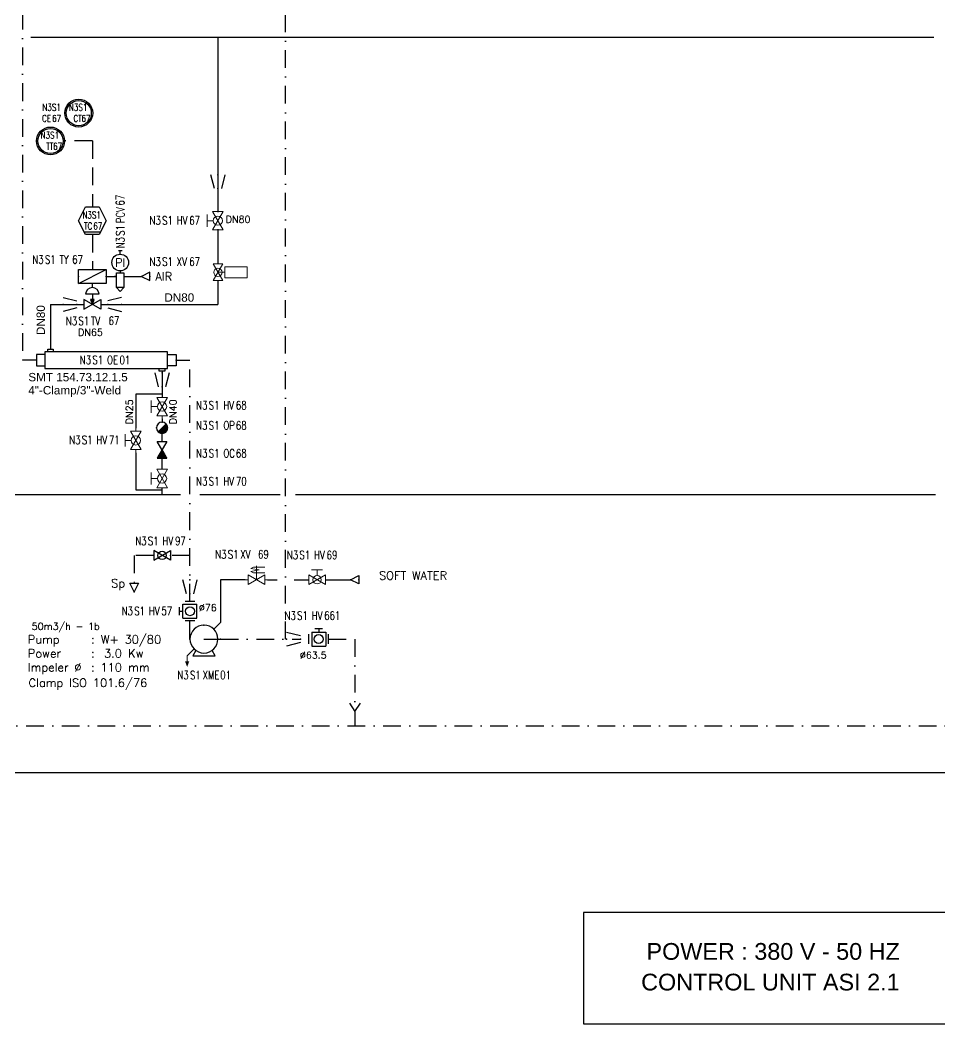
# Model space of a CAD drawing. Header units: inches. Extents: x 23279 to 25519, y 22340 to 23763.
# Drawn here: x 24222.9 to 24552.7, y 22339.5 to 22699.4 of the extents above; entities that cross this region are included whole.
import ezdxf
from ezdxf.enums import TextEntityAlignment as Align

# ---------------------------------------------------------------- set-up
doc = ezdxf.new("R2010")
doc.units = ezdxf.units.IN
doc.header["$MEASUREMENT"] = 0
for name, pattern in [('ACAD_ISO02W100', [15, 12, -3]), ('DASHDOT2', [12.7, 6.35, -3.175, 0, -3.175]), ('DASHED2', [9.525, 6.35, -3.175])]:
    doc.linetypes.add(name, pattern=pattern)
doc.layers.add('31 Equipment', color=7, linetype='Continuous', lineweight=9)
doc.layers.add('40 TXT Data', color=7, linetype='Continuous', lineweight=9)
for name, color, linetype in [('DIAMETRE', 7, 'Continuous'), ('ECHANGEURS', 7, 'Continuous'), ('LIAISON INSTRUMENTATION', 140, 'DASHED2'), ('MATERIEL-DIVERS', 7, 'Continuous'), ('POMPES', 7, 'Continuous'), ('REGUL', 140, 'DASHED2'), ('REPERES', 7, 'Continuous'), ('Skid', 5, 'Continuous'), ('techn-data', 7, 'Continuous'), ('TEXTES', 7, 'Continuous'), ('TUYAUTERIE-AIR INSTRUMENT', 3, 'Continuous'), ('TUYAUTERIE-EAU UTILITES FROIDE', 142, 'Continuous'), ('TUYAUTERIE-NEP', 4, 'DASHDOT2'), ('TUYAUTERIE-PROCESS', 30, 'Continuous'), ('TUYAUTERIE-VAPEUR INDUSTRIELLE', 231, 'Continuous'), ('TUYAUTERIE-VAPEUR PROCESS', 6, 'Continuous'), ('TXT_EN', 1, 'Continuous'), ('TXT_ENG', 7, 'Continuous'), ('TXT_FR', 7, 'Continuous'), ('VANNES', 7, 'Continuous')]:
    doc.layers.add(name, color=color, linetype=linetype)
doc.layers.get('REPERES').off()
doc.styles.add('ROMANC', font='romanc')
doc.styles.add('ROMANS', font='ROMANS.SHX')
doc.styles.get("Standard").update_dxf_attribs({"font": 'arial.ttf'})
doc.styles.add('SWISS', font='swiss.ttf')

# ---------------------------------------------------------------- blocks, each defined once
blk = doc.blocks.new('CR')
at = {"color": 7}
for p, q in [((-2.5, 2.5), (2.5, 1.25)), ((2.5, 1.25), (2.5, 1.25)), ((2.5, -1.25), (-2.5, -2.5))]:
    blk.add_line(p, q, dxfattribs=at)
at = {"color": 7, "extrusion": (-1, 0, 0)}
blk.add_point((-2.5, 0), dxfattribs=at)
at = {"color": 7, "extrusion": (1, 0, 0)}
blk.add_point((2.5, 0), dxfattribs=at)
blk = doc.blocks.new('*X31')
at = {"color": 0}
for p, q in [((69.01, 247.98), (69.02, 248)), ((69.02, 247.95), (69.07, 248)), ((69.03, 247.92), (69.11, 248)), ((69.04, 247.88), (69.16, 248)), ((69.05, 247.85), (69.2, 248)), ((69.06, 247.81), (69.25, 248)), ((69.07, 247.78), (69.29, 248)), ((69.08, 247.75), (69.34, 248)), ((69.1, 247.71), (69.38, 248)), ((69.11, 247.68), (69.43, 248)), ((69.12, 247.65), (69.47, 248)), ((69.13, 247.61), (69.52, 248)), ((69.14, 247.58), (69.56, 248)), ((69.15, 247.54), (69.61, 248)), ((69.16, 247.51), (69.65, 248)), ((69.17, 247.48), (69.7, 248)), ((69.19, 247.44), (69.74, 248)), ((69.2, 247.41), (69.79, 248)), ((69.21, 247.38), (69.83, 248)), ((69.22, 247.34), (69.88, 248)), ((69.23, 247.31), (69.92, 248)), ((69.24, 247.28), (69.97, 248)), ((69.25, 247.24), (70.01, 248)), ((69.26, 247.21), (70.06, 248)), ((69.28, 247.17), (70.1, 248)), ((69.29, 247.14), (70.15, 248)), ((69.3, 247.11), (70.19, 248)), ((69.31, 247.07), (70.24, 248)), ((69.32, 247.04), (70.28, 248)), ((69.33, 247.01), (70.33, 248)), ((69.34, 246.97), (70.37, 248)), ((69.35, 246.94), (70.42, 248)), ((69.37, 246.9), (70.46, 248)), ((69.38, 246.87), (70.51, 248)), ((69.39, 246.84), (70.55, 248)), ((69.4, 246.8), (70.6, 248)), ((69.41, 246.77), (70.64, 248)), ((69.42, 246.74), (70.68, 248)), ((69.43, 246.7), (70.73, 248)), ((69.44, 246.67), (70.77, 248)), ((69.45, 246.64), (70.82, 248)), ((69.47, 246.6), (70.86, 248)), ((69.48, 246.57), (70.91, 248)), ((69.49, 246.53), (70.95, 248)), ((69.5, 246.5), (71, 248)), ((69.51, 246.47), (70.98, 247.93)), ((69.52, 246.43), (70.96, 247.87)), ((69.53, 246.4), (70.93, 247.8)), ((69.54, 246.37), (70.91, 247.73)), ((69.56, 246.33), (70.89, 247.66)), ((69.57, 246.3), (70.87, 247.6)), ((69.58, 246.26), (70.84, 247.53)), ((69.59, 246.23), (70.82, 247.46)), ((69.6, 246.2), (70.8, 247.4)), ((69.61, 246.16), (70.78, 247.33)), ((69.62, 246.13), (70.75, 247.26)), ((69.63, 246.1), (70.73, 247.19)), ((69.65, 246.06), (70.71, 247.13)), ((69.66, 246.03), (70.69, 247.06)), ((69.67, 246), (70.66, 246.99)), ((69.68, 245.96), (70.64, 246.92)), ((69.69, 245.93), (70.62, 246.86)), ((69.7, 245.89), (70.6, 246.79)), ((69.71, 245.86), (70.57, 246.72)), ((69.72, 245.83), (70.55, 246.65)), ((69.74, 245.79), (70.53, 246.59)), ((69.75, 245.76), (70.51, 246.52)), ((69.76, 245.73), (70.48, 246.45)), ((69.77, 245.69), (70.46, 246.38)), ((69.78, 245.66), (70.44, 246.32)), ((69.79, 245.63), (70.42, 246.25)), ((69.8, 245.59), (70.39, 246.18)), ((69.81, 245.56), (70.37, 246.12)), ((69.83, 245.52), (70.35, 246.05)), ((69.84, 245.49), (70.33, 245.98)), ((69.85, 245.46), (70.3, 245.91)), ((69.86, 245.42), (70.28, 245.85)), ((69.87, 245.39), (70.26, 245.78)), ((69.88, 245.36), (70.24, 245.71)), ((69.89, 245.32), (70.21, 245.64)), ((69.9, 245.29), (70.19, 245.58)), ((69.92, 245.25), (70.17, 245.51)), ((69.93, 245.22), (70.15, 245.44)), ((69.94, 245.19), (70.12, 245.37)), ((69.95, 245.15), (70.1, 245.31)), ((69.96, 245.12), (70.08, 245.24)), ((69.97, 245.09), (70.06, 245.17)), ((69.98, 245.05), (70.04, 245.11)), ((69.99, 245.02), (70.01, 245.04))]:
    blk.add_line(p, q, dxfattribs=at)
blk = doc.blocks.new('CVC')
at = {"color": 7}
for p, q in [((-2.4, 3.6), (-2.4, 3.6)), ((2.4, 3.6), (-2.4, 3.6)), ((0, 3.6), (0, 1.8)), ((3, -1.734), (-3, 1.734)), ((-3, -1.734), (3, 1.734)), ((-3, 1.734), (-3, -1.734)), ((-0.6, 1.8), (0, 0)), ((0.6, 1.8), (-0.6, 1.8)), ((0, 0), (0.6, 1.8)), ((3, 1.734), (3, -1.734))]:
    blk.add_line(p, q, dxfattribs=at)
blk.add_arc((0, 3.6), 2.4, 0, 180, dxfattribs=at)
at = {"color": 7, "xscale": 0.6000000000000001, "yscale": 0.6000000000000001, "zscale": 0.6000000000000001}
blk.add_blockref('*X31', (-42, -147), dxfattribs=at)
blk = doc.blocks.new('EP')
at = {"color": 7}
for p, q in [((-5, -2.5), (-5, 2.5)), ((-5, -2.5), (5, 2.5)), ((-5, 2.5), (5, 2.5)), ((5, 2.5), (5, -2.5)), ((5, -2.5), (-5, -2.5))]:
    blk.add_line(p, q, dxfattribs=at)
at = {"color": 7, "extrusion": (-1, 0, 0)}
blk.add_point((-5, 0), dxfattribs=at)
at = {"color": 7, "extrusion": (0, 1, 0)}
blk.add_point((0, 2.5), dxfattribs=at)
at = {"color": 7, "extrusion": (1, 0, 0)}
blk.add_point((5, 0), dxfattribs=at)
at = {"color": 7, "extrusion": (0, -1, 0)}
blk.add_point((0, -2.5), dxfattribs=at)
at = {"layer": 'REGUL', "color": 2}
for p in [(-5, 0), (0, 2.5), (5, 0), (0, -2.5)]:
    blk.add_point(p, dxfattribs=at)
at = {"layer": 'REGUL', "color": 7, "extrusion": (-1, 0, 0)}
blk.add_point((-5, 0), dxfattribs=at)
at = {"layer": 'REGUL', "color": 7, "extrusion": (0, 1, 0)}
blk.add_point((0, 2.5), dxfattribs=at)
at = {"layer": 'REGUL', "color": 7, "extrusion": (1, 0, 0)}
blk.add_point((5, 0), dxfattribs=at)
at = {"layer": 'REGUL', "color": 7, "extrusion": (0, -1, 0)}
blk.add_point((0, -2.5), dxfattribs=at)
blk = doc.blocks.new('INSTR-F-L-TT')
at = {"layer": 'MATERIEL-DIVERS'}
for radius in [5, 4.5]:
    blk.add_circle((0, 0), radius, dxfattribs=at)
blk = doc.blocks.new('INSTR-F-PLC-TC')
at = {"layer": 'MATERIEL-DIVERS', "color": 7, "lineweight": -3}
for p, q in [((-5, 0), (-2.5, 5)), ((-2.5, 5), (2.5, 5)), ((2.5, 5), (5, 0)), ((-2.5, -5), (-5, 0)), ((5, 0), (2.5, -5)), ((-3, -4), (3, -4)), ((2.5, -5), (-2.5, -5))]:
    blk.add_line(p, q, dxfattribs=at)
blk = doc.blocks.new('INSTR-F-L-CT')
at = {"layer": 'MATERIEL-DIVERS'}
for radius in [5, 4.5]:
    blk.add_circle((0, 0), radius, dxfattribs=at)
blk = doc.blocks.new('FLE23')
at = {"color": 7}
for p, q in [((0, -1.5), (0, 1.5)), ((0, 1.5), (3, 0)), ((3, 0), (0, -1.5))]:
    blk.add_line(p, q, dxfattribs=at)
at = {"layer": 'MATERIEL-DIVERS', "color": 2}
for p in [(0, 0), (3, 0)]:
    blk.add_point(p, dxfattribs=at)
at = {"layer": 'MATERIEL-DIVERS', "color": 7, "extrusion": (-1, 0, 0)}
blk.add_point((0, 0), dxfattribs=at)
at = {"layer": 'MATERIEL-DIVERS', "color": 7, "extrusion": (1, 0, 0)}
blk.add_point((3, 0), dxfattribs=at)
blk = doc.blocks.new('VALVBALL')
at = {"color": 7}
for p, q in [((-3, 1.734), (-3, -1.734)), ((-3, -1.734), (3, 1.734)), ((3, -1.734), (-3, 1.734)), ((3, 1.734), (3, -1.734))]:
    blk.add_line(p, q, dxfattribs=at)
blk.add_circle((0, 0), 1.5, dxfattribs=at)
at = {"color": 7, "extrusion": (-1, 0, 0)}
blk.add_point((-3, 0), dxfattribs=at)
at = {"color": 7, "extrusion": (1, 0, 0)}
blk.add_point((3, 0), dxfattribs=at)
blk = doc.blocks.new('TUBLISSE')
at = {"layer": 'MATERIEL-DIVERS'}
for p, q in [((4, 3), (4, 4)), ((4, 4), (6, 4)), ((6, 4), (6, 3)), ((3, 2), (0, 2)), ((0, 2), (0, -2)), ((47, 3), (3, 3)), ((3, 3), (3, -3)), ((47, -3), (47, 3)), ((47, 2), (50, 2)), ((50, 2), (50, -2)), ((0, -2), (3, -2)), ((3, -3), (47, -3)), ((44, -4), (44, -3)), ((46, -3), (46, -4)), ((50, -2), (47, -2)), ((46, -4), (44, -4))]:
    blk.add_line(p, q, dxfattribs=at)
at = {"layer": 'MATERIEL-DIVERS', "color": 7, "extrusion": (0, 1, 0)}
blk.add_point((5, 4), dxfattribs=at)
at = {"layer": 'MATERIEL-DIVERS', "color": 2}
for p in [(5, 4), (0, 0), (50, 0), (45, -4)]:
    blk.add_point(p, dxfattribs=at)
at = {"layer": 'MATERIEL-DIVERS', "color": 7, "extrusion": (-1, 0, 0)}
blk.add_point((0, 0), dxfattribs=at)
at = {"layer": 'MATERIEL-DIVERS', "color": 7, "extrusion": (1, 0, 0)}
blk.add_point((50, 0), dxfattribs=at)
at = {"layer": 'MATERIEL-DIVERS', "color": 7, "extrusion": (0, -1, 0)}
blk.add_point((45, -4), dxfattribs=at)
blk = doc.blocks.new('PUMPCENP')
at = {"color": 7}
for p, q in [((0, 0), (-6, 0)), ((-4.04, -6), (-2.93, -4.05)), ((3.99, -6), (-4.04, -6)), ((2.92, -4.06), (3.99, -6))]:
    blk.add_line(p, q, dxfattribs=at)
blk.add_circle((0, 0), 5, dxfattribs=at)
at = {"color": 7, "extrusion": (1, 0, 0)}
blk.add_point((0, 5), dxfattribs=at)
at = {"color": 7, "extrusion": (-1, 0, 0)}
blk.add_point((-6, 0), dxfattribs=at)
at = {"color": 7, "extrusion": (0, 1, 0)}
blk.add_point((5, 0), dxfattribs=at)
blk = doc.blocks.new('VALVBUTT A BRIDES')
at = {"layer": 'VANNES'}
for p, q in [((-1.4, 3.77), (1.4, 3.77)), ((0, 3.77), (0, 2.5)), ((-3.5, -1.73), (-3.5, 1.74)), ((-2.5, 2.5), (-2.5, -2.5)), ((-2.5, 2.5), (2.5, 2.5)), ((2.5, 2.5), (2.5, -2.5)), ((3.5, -1.73), (3.5, 1.74)), ((-2.5, -2.5), (2.5, -2.5))]:
    blk.add_line(p, q, dxfattribs=at)
blk.add_circle((0, 0), 1.6, dxfattribs=at)
blk = doc.blocks.new('DETR12MODIF')
at = {"layer": 'MATERIEL-DIVERS', "color": 7}
for p, q in [((-0.67, 9.33), (0.67, 9.33)), ((0, 8), (0, 9.33)), ((-1.33, 0), (-2, 0)), ((-1.33, -4), (-1.33, 1.33)), ((-1.33, 1.33), (1.33, 1.33)), ((1.33, 1.33), (1.33, -4)), ((1.33, 0), (2, 0)), ((-1.33, -4), (0, -5.33)), ((1.33, -4), (-1.33, -4)), ((0, -5.33), (1.33, -4))]:
    blk.add_line(p, q, dxfattribs=at)
at = {"layer": 'MATERIEL-DIVERS'}
blk.add_line((0, 2), (0, 1.33), dxfattribs=at)
blk.add_circle((0, 5), 3, dxfattribs=at)
at = {"layer": 'MATERIEL-DIVERS', "style": 'ROMANS'}
blk.add_text('PI', height=3, dxfattribs=at).set_placement((0, 5), align=Align.MIDDLE)
blk = doc.blocks.new('FLE23-A')
at = {"color": 7}
for p, q in [((0, 1.5), (-3, 0)), ((-3, 0), (0, -1.5)), ((0, -1.5), (0, 1.5))]:
    blk.add_line(p, q, dxfattribs=at)
at = {"layer": 'MATERIEL-DIVERS', "color": 7, "extrusion": (-1, 0, 0)}
blk.add_point((-3, 0), dxfattribs=at)
at = {"layer": 'MATERIEL-DIVERS', "color": 2}
for p in [(-3, 0), (0, 0)]:
    blk.add_point(p, dxfattribs=at)
at = {"layer": 'MATERIEL-DIVERS', "color": 7, "extrusion": (1, 0, 0)}
blk.add_point((0, 0), dxfattribs=at)
blk = doc.blocks.new('APV-VLVM-BALL-KHV+MF-1')
at = {"layer": '31 Equipment'}
for p, q in [((-2, 3.5), (2, 3.5)), ((0, 1.5), (0, 3.5)), ((-3, 1.734), (-3, -1.734)), ((-3, -1.734), (3, 1.734)), ((3, -1.734), (-3, 1.734)), ((3, 1.734), (3, -1.734))]:
    blk.add_line(p, q, dxfattribs=at)
at = {"layer": '31 Equipment', "ltscale": 38}
for p, q in [((-3, 0), (-4, 0)), ((3, 0), (4, 0))]:
    blk.add_line(p, q, dxfattribs=at)
at = {"layer": '31 Equipment'}
blk.add_circle((0, 0), 1.5, dxfattribs=at)
blk = doc.blocks.new('APV-PMP-GEN-FLUSH-1')
at = {"layer": '31 Equipment', "color": 7}
for p, q in [((-3.54, 3.54), (-6, 6)), ((5.99, -6), (3.53, -3.54))]:
    blk.add_line(p, q, dxfattribs=at)
at = {"layer": '31 Equipment', "linetype": 'ACAD_ISO02W100', "ltscale": 38}
blk.add_line((6, -6), (6, -8), dxfattribs=at)
at = {"layer": '31 Equipment'}
blk.add_lwpolyline([(6, -10, 0, 1.5, 0), (6, -8, 1.5, 1.5, 0)], format="xyseb", dxfattribs=at)
blk = doc.blocks.new('APV-VLV-SOLV-22-1')
at = {"layer": '31 Equipment', "linetype": 'ACAD_ISO02W100', "ltscale": 38}
for p, q in [((-1, 4.5), (-2, 4)), ((-2, 4), (1, 3.5)), ((3, 4.5), (-1, 4.5)), ((0, 0), (0, 5)), ((-2, 3), (1, 3.5)), ((-1, 2.5), (-2, 3)), ((3, 2.5), (-1, 2.5))]:
    blk.add_line(p, q, dxfattribs=at)
at = {"layer": '31 Equipment', "ltscale": 38}
for p, q in [((-3, 0), (-4, 0)), ((3, 0), (4, 0))]:
    blk.add_line(p, q, dxfattribs=at)
at = {"layer": '31 Equipment'}
for p, q in [((-3, 1.734), (-3, -1.734)), ((-3, -1.734), (3, 1.734)), ((3, -1.734), (-3, 1.734)), ((3, 1.734), (3, -1.734))]:
    blk.add_line(p, q, dxfattribs=at)
blk = doc.blocks.new('*X23')
at = {"color": 0}
for p, q in [((96.47, 162.96), (103.54, 170.03)), ((96.49, 162.94), (103.56, 170.01)), ((96.51, 162.92), (103.58, 169.99)), ((96.53, 162.9), (103.6, 169.97)), ((96.56, 162.88), (103.62, 169.94)), ((96.58, 162.85), (103.65, 169.92)), ((96.6, 162.83), (103.67, 169.9)), ((96.63, 162.81), (103.69, 169.87)), ((96.65, 162.79), (103.71, 169.85)), ((96.67, 162.77), (103.73, 169.83)), ((96.7, 162.75), (103.75, 169.8)), ((96.72, 162.73), (103.77, 169.78)), ((96.74, 162.7), (103.8, 169.76)), ((96.77, 162.68), (103.82, 169.73)), ((96.79, 162.66), (103.84, 169.71)), ((96.82, 162.64), (103.86, 169.68)), ((96.84, 162.62), (103.88, 169.66)), ((96.87, 162.6), (103.9, 169.63)), ((96.89, 162.58), (103.92, 169.61)), ((96.92, 162.56), (103.94, 169.58)), ((96.94, 162.54), (103.96, 169.56)), ((96.97, 162.52), (103.98, 169.53)), ((96.99, 162.5), (104, 169.51)), ((97.02, 162.49), (104.01, 169.48)), ((97.05, 162.47), (104.03, 169.45)), ((97.07, 162.45), (104.05, 169.43)), ((97.1, 162.43), (104.07, 169.4)), ((97.12, 162.41), (104.09, 169.38)), ((97.15, 162.39), (104.11, 169.35)), ((97.18, 162.37), (104.13, 169.32)), ((97.2, 162.36), (104.14, 169.3)), ((97.23, 162.34), (104.16, 169.27)), ((97.26, 162.32), (104.18, 169.24)), ((97.28, 162.3), (104.2, 169.22)), ((97.31, 162.28), (104.22, 169.19)), ((97.34, 162.27), (104.23, 169.16)), ((97.37, 162.25), (104.25, 169.13)), ((97.39, 162.23), (104.27, 169.11)), ((97.42, 162.22), (104.28, 169.08)), ((97.45, 162.2), (104.3, 169.05)), ((97.48, 162.18), (104.32, 169.02)), ((97.51, 162.17), (104.33, 168.99)), ((97.54, 162.15), (104.35, 168.96)), ((97.56, 162.13), (104.37, 168.94)), ((97.59, 162.12), (104.38, 168.91)), ((97.62, 162.1), (104.4, 168.88)), ((97.65, 162.09), (104.41, 168.85)), ((97.68, 162.07), (104.43, 168.82)), ((97.71, 162.05), (104.45, 168.79)), ((97.74, 162.04), (104.46, 168.76)), ((97.77, 162.02), (104.48, 168.73)), ((97.8, 162.01), (104.49, 168.7)), ((97.83, 161.99), (104.51, 168.67)), ((97.86, 161.98), (104.52, 168.64)), ((97.89, 161.97), (104.53, 168.61)), ((97.92, 161.95), (104.55, 168.58)), ((97.95, 161.94), (104.56, 168.55)), ((97.98, 161.92), (104.58, 168.52)), ((98.02, 161.91), (104.59, 168.48)), ((98.05, 161.9), (104.6, 168.45)), ((98.08, 161.88), (104.62, 168.42)), ((98.11, 161.87), (104.63, 168.39)), ((98.14, 161.86), (104.64, 168.36)), ((98.17, 161.84), (104.66, 168.33)), ((98.21, 161.83), (104.67, 168.29)), ((98.24, 161.82), (104.68, 168.26)), ((98.27, 161.81), (104.69, 168.23)), ((98.31, 161.8), (104.7, 168.19)), ((98.34, 161.78), (104.72, 168.16)), ((98.37, 161.77), (104.73, 168.13)), ((98.41, 161.76), (104.74, 168.09)), ((98.44, 161.75), (104.75, 168.06)), ((98.47, 161.74), (104.76, 168.03)), ((98.51, 161.73), (104.77, 167.99)), ((98.54, 161.72), (104.78, 167.96)), ((98.58, 161.71), (104.79, 167.92)), ((98.61, 161.7), (104.8, 167.89)), ((98.65, 161.69), (104.81, 167.85)), ((98.68, 161.68), (104.82, 167.82)), ((98.72, 161.67), (104.83, 167.78)), ((98.75, 161.66), (104.84, 167.75)), ((98.79, 161.65), (104.85, 167.71)), ((98.82, 161.64), (104.86, 167.68)), ((98.86, 161.63), (104.87, 167.64)), ((98.9, 161.62), (104.88, 167.6)), ((98.93, 161.62), (104.88, 167.57)), ((98.97, 161.61), (104.89, 167.53)), ((99.01, 161.6), (104.9, 167.49)), ((99.04, 161.59), (104.91, 167.46)), ((99.08, 161.58), (104.92, 167.42)), ((99.12, 161.58), (104.92, 167.38)), ((99.16, 161.57), (104.93, 167.34)), ((99.2, 161.56), (104.94, 167.3)), ((99.24, 161.56), (104.94, 167.26)), ((99.27, 161.55), (104.95, 167.23)), ((99.31, 161.55), (104.95, 167.19)), ((99.35, 161.54), (104.96, 167.15)), ((99.39, 161.54), (104.96, 167.11)), ((99.43, 161.53), (104.97, 167.07)), ((99.47, 161.53), (104.97, 167.03)), ((99.51, 161.52), (104.98, 166.99)), ((99.56, 161.52), (104.98, 166.94)), ((99.6, 161.52), (104.98, 166.9)), ((99.64, 161.51), (104.99, 166.86)), ((99.68, 161.51), (104.99, 166.82)), ((99.72, 161.51), (104.99, 166.78)), ((99.77, 161.51), (104.99, 166.73)), ((99.81, 161.5), (105, 166.69)), ((99.85, 161.5), (105, 166.65)), ((99.9, 161.5), (105, 166.6)), ((99.94, 161.5), (105, 166.56)), ((99.99, 161.5), (105, 166.51)), ((100.03, 161.5), (105, 166.47)), ((100.08, 161.5), (105, 166.42)), ((100.12, 161.5), (105, 166.38)), ((100.17, 161.5), (105, 166.33)), ((100.21, 161.5), (105, 166.29)), ((100.26, 161.51), (104.99, 166.24)), ((100.31, 161.51), (104.99, 166.19)), ((100.36, 161.51), (104.99, 166.14)), ((100.41, 161.52), (104.98, 166.09)), ((100.46, 161.52), (104.98, 166.04)), ((100.5, 161.53), (104.97, 166)), ((100.55, 161.53), (104.97, 165.95)), ((100.61, 161.54), (104.96, 165.89)), ((100.66, 161.54), (104.96, 165.84)), ((100.71, 161.55), (104.95, 165.79)), ((100.76, 161.56), (104.94, 165.74)), ((100.82, 161.57), (104.93, 165.68)), ((100.87, 161.58), (104.92, 165.63)), ((100.92, 161.59), (104.91, 165.58)), ((100.98, 161.6), (104.9, 165.52)), ((101.04, 161.61), (104.89, 165.46)), ((101.09, 161.62), (104.88, 165.41)), ((101.15, 161.63), (104.87, 165.35)), ((101.21, 161.65), (104.85, 165.29)), ((101.27, 161.66), (104.84, 165.23)), ((101.33, 161.68), (104.82, 165.17)), ((101.4, 161.7), (104.8, 165.1)), ((101.46, 161.72), (104.78, 165.04)), ((101.53, 161.74), (104.76, 164.97)), ((101.59, 161.76), (104.74, 164.91)), ((101.66, 161.78), (104.72, 164.84)), ((101.73, 161.81), (104.69, 164.77)), ((101.8, 161.84), (104.66, 164.7)), ((101.88, 161.87), (104.63, 164.62)), ((101.95, 161.9), (104.6, 164.55)), ((102.03, 161.93), (104.57, 164.47)), ((102.12, 161.97), (104.53, 164.38)), ((102.2, 162.01), (104.49, 164.3)), ((102.29, 162.06), (104.44, 164.21)), ((102.39, 162.11), (104.39, 164.11)), ((102.49, 162.16), (104.34, 164.01)), ((102.6, 162.23), (104.27, 163.9)), ((102.72, 162.31), (104.19, 163.78)), ((102.86, 162.4), (104.1, 163.64)), ((103.02, 162.52), (103.98, 163.48)), ((103.26, 162.71), (103.79, 163.24))]:
    blk.add_line(p, q, dxfattribs=at)
blk = doc.blocks.new('ST')
at = {"color": 7}
blk.add_line((-1.41, 1.42), (1.42, -1.41), dxfattribs=at)
for start, end in [(134.8377, 315.1619), (315.2431, 134.7569)]:
    blk.add_arc((0, 0), 2, start, end, dxfattribs=at)
at = {"color": 7, "extrusion": (-1, 0, 0)}
blk.add_point((-2, 0), dxfattribs=at)
at = {"color": 7, "extrusion": (0, 1, 0)}
blk.add_point((0, 2), dxfattribs=at)
at = {"color": 7, "extrusion": (1, 0, 0)}
blk.add_point((2, 0), dxfattribs=at)
at = {"color": 7, "extrusion": (0, -1, 0)}
blk.add_point((0, -2), dxfattribs=at)
at = {"color": 7, "xscale": -0.4, "yscale": 0.4, "zscale": 0.4}
blk.add_blockref('*X23', (40, -66.6), dxfattribs=at)
blk = doc.blocks.new('*X32')
at = {"color": 0}
for p, q in [((-1.24, 0), (-1.22, 0.01)), ((-1.22, -0.01), (-1.24, 0)), ((-1.19, -0.04), (-1.01, 0.13)), ((-1.01, -0.13), (-1.19, 0.04)), ((-1.13, -0.07), (-0.81, 0.26)), ((-0.81, -0.26), (-1.13, 0.07)), ((-1.07, -0.1), (-0.6, 0.38)), ((-0.6, -0.38), (-1.07, 0.1)), ((-1.02, -0.13), (-0.39, 0.5)), ((-0.39, -0.5), (-1.02, 0.13)), ((-0.96, -0.17), (-0.18, 0.62)), ((-0.18, -0.62), (-0.96, 0.17)), ((-0.9, -0.2), (0.03, 0.74)), ((0.03, -0.74), (-0.9, 0.2)), ((-0.85, -0.23), (0.24, 0.86)), ((0.24, -0.86), (-0.85, 0.23)), ((-0.79, -0.26), (0.45, 0.98)), ((0.45, -0.98), (-0.79, 0.26)), ((-0.74, -0.29), (0.66, 1.1)), ((0.66, -1.1), (-0.74, 0.29)), ((-0.68, -0.33), (0.87, 1.22)), ((0.87, -1.22), (-0.68, 0.33)), ((-0.62, -0.36), (1.08, 1.34)), ((1.08, -1.34), (-0.62, 0.36)), ((-0.57, -0.39), (1.28, 1.46)), ((1.28, -1.46), (-0.57, 0.39)), ((-0.51, -0.42), (1.49, 1.58)), ((1.49, -1.58), (-0.51, 0.42)), ((-0.46, -0.46), (1.7, 1.7)), ((1.7, -1.7), (-0.46, 0.46)), ((-0.4, -0.49), (1.91, 1.82)), ((1.91, -1.82), (-0.4, 0.49)), ((-0.34, -0.52), (2.12, 1.94)), ((2.12, -1.94), (-0.34, 0.52)), ((-0.29, -0.55), (2.33, 2.06)), ((2.33, -2.06), (-0.29, 0.55)), ((-0.23, -0.59), (2.54, 2.18)), ((2.54, -2.18), (-0.23, 0.59)), ((-0.18, -0.62), (2.75, 2.3)), ((2.75, -2.3), (-0.18, 0.62)), ((-0.12, -0.65), (2.96, 2.43)), ((2.96, -2.43), (-0.12, 0.65)), ((-0.06, -0.68), (3.16, 2.55)), ((3.16, -2.55), (-0.06, 0.68)), ((-0.01, -0.72), (3.37, 2.67)), ((3.37, -2.67), (-0.01, 0.72)), ((0.05, -0.75), (3.58, 2.79)), ((3.58, -2.79), (0.05, 0.75)), ((0.1, -0.78), (3.79, 2.91)), ((3.79, -2.91), (0.1, 0.78)), ((0.16, -0.81), (4, 3.03)), ((4, -3.03), (0.16, 0.81)), ((0.22, -0.84), (4.21, 3.15)), ((4.21, -3.15), (0.22, 0.84)), ((0.27, -0.88), (4.42, 3.27)), ((4.42, -3.27), (0.27, 0.88)), ((0.33, -0.91), (4.63, 3.39)), ((4.63, -3.39), (0.33, 0.91)), ((0.38, -0.94), (4.84, 3.51)), ((4.84, -3.51), (0.38, 0.94)), ((0.44, -0.97), (5, 3.59)), ((5, -3.59), (0.44, 0.97)), ((0.5, -1.01), (5, 3.5)), ((5, -3.5), (0.5, 1.01)), ((0.55, -1.04), (5, 3.41)), ((5, -3.41), (0.55, 1.04)), ((0.61, -1.07), (5, 3.32)), ((5, -3.32), (0.61, 1.07)), ((0.66, -1.1), (5, 3.23)), ((5, -3.23), (0.66, 1.1)), ((0.72, -1.14), (5, 3.14)), ((5, -3.14), (0.72, 1.14)), ((0.78, -1.17), (5, 3.06)), ((5, -3.06), (0.78, 1.17)), ((0.83, -1.2), (5, 2.97)), ((5, -2.97), (0.83, 1.2)), ((0.89, -1.23), (5, 2.88)), ((5, -2.88), (0.89, 1.23)), ((0.94, -1.27), (5, 2.79)), ((5, -2.79), (0.94, 1.27)), ((1, -1.3), (5, 2.7)), ((5, -2.7), (1, 1.3)), ((1.06, -1.33), (5, 2.61)), ((5, -2.61), (1.06, 1.33)), ((1.11, -1.36), (5, 2.53)), ((5, -2.53), (1.11, 1.36)), ((1.17, -1.39), (5, 2.44)), ((5, -2.44), (1.17, 1.39)), ((1.22, -1.43), (5, 2.35)), ((5, -2.35), (1.22, 1.43)), ((1.28, -1.46), (5, 2.26)), ((5, -2.26), (1.28, 1.46)), ((1.34, -1.49), (5, 2.17)), ((5, -2.17), (1.34, 1.49)), ((1.39, -1.52), (5, 2.08)), ((5, -2.08), (1.39, 1.52)), ((1.45, -1.56), (5, 1.99)), ((5, -1.99), (1.45, 1.56)), ((1.51, -1.59), (5, 1.91)), ((5, -1.91), (1.51, 1.59)), ((1.56, -1.62), (5, 1.82)), ((5, -1.82), (1.56, 1.62)), ((1.62, -1.65), (5, 1.73)), ((5, -1.73), (1.62, 1.65)), ((5, -1.64), (1.67, 1.69)), ((1.67, -1.69), (5, 1.64)), ((5, -1.55), (1.73, 1.72)), ((1.73, -1.72), (5, 1.55)), ((5, -1.46), (1.79, 1.75)), ((1.79, -1.75), (5, 1.46)), ((5, -1.38), (1.84, 1.78)), ((1.84, -1.78), (5, 1.38)), ((5, -1.29), (1.9, 1.81)), ((1.9, -1.81), (5, 1.29)), ((5, -1.2), (1.95, 1.85)), ((1.95, -1.85), (5, 1.2)), ((5, -1.11), (2.01, 1.88)), ((2.01, -1.88), (5, 1.11)), ((5, -1.02), (2.07, 1.91)), ((2.07, -1.91), (5, 1.02)), ((5, -0.93), (2.12, 1.94)), ((2.12, -1.94), (5, 0.93)), ((5, -0.85), (2.18, 1.98)), ((2.18, -1.98), (5, 0.85)), ((5, -0.76), (2.23, 2.01)), ((2.23, -2.01), (5, 0.76)), ((5, -0.67), (2.29, 2.04)), ((2.29, -2.04), (5, 0.67)), ((5, -0.58), (2.35, 2.07)), ((2.35, -2.07), (5, 0.58)), ((5, -0.49), (2.4, 2.11)), ((2.4, -2.11), (5, 0.49)), ((5, -0.4), (2.46, 2.14)), ((2.46, -2.14), (5, 0.4)), ((5, -0.32), (2.51, 2.17)), ((2.51, -2.17), (5, 0.32)), ((5, -0.23), (2.57, 2.2)), ((2.57, -2.2), (5, 0.23)), ((5, -0.14), (2.63, 2.24)), ((2.63, -2.24), (5, 0.14)), ((5, -0.05), (2.68, 2.27)), ((2.68, -2.27), (5, 0.05)), ((5, 0.04), (2.74, 2.3)), ((5, 0.13), (2.79, 2.33)), ((5, 0.21), (2.85, 2.36)), ((5, 0.3), (2.91, 2.4)), ((5, 0.39), (2.96, 2.43)), ((5, 0.48), (3.02, 2.46)), ((5, 0.57), (3.07, 2.49)), ((5, 0.66), (3.13, 2.53)), ((5, 0.75), (3.19, 2.56)), ((5, 0.83), (3.24, 2.59)), ((5, 0.92), (3.3, 2.62)), ((5, 1.01), (3.35, 2.66)), ((5, 1.1), (3.41, 2.69)), ((5, 1.19), (3.47, 2.72)), ((5, 1.28), (3.52, 2.75)), ((5, 1.36), (3.58, 2.79)), ((5, 1.45), (3.63, 2.82)), ((5, 1.54), (3.69, 2.85)), ((5, 1.63), (3.75, 2.88)), ((5, 1.72), (3.8, 2.91)), ((5, 1.81), (3.86, 2.95)), ((5, 1.89), (3.92, 2.98)), ((5, 1.98), (3.97, 3.01)), ((5, 2.07), (4.03, 3.04)), ((5, 2.16), (4.08, 3.08)), ((5, 2.25), (4.14, 3.11)), ((5, 2.34), (4.2, 3.14)), ((5, 2.42), (4.25, 3.17)), ((5, 2.51), (4.31, 3.21)), ((5, 2.6), (4.36, 3.24)), ((5, 2.69), (4.42, 3.27)), ((5, 2.78), (4.48, 3.3)), ((5, 2.87), (4.53, 3.33)), ((5, 2.95), (4.59, 3.37)), ((5, 3.04), (4.64, 3.4)), ((5, 3.13), (4.7, 3.43)), ((5, 3.22), (4.76, 3.46)), ((5, 3.31), (4.81, 3.5)), ((5, 3.4), (4.87, 3.53)), ((5, 3.49), (4.92, 3.56)), ((5, 3.57), (4.98, 3.59)), ((2.74, -2.3), (5, -0.04)), ((2.79, -2.33), (5, -0.13)), ((2.85, -2.36), (5, -0.21)), ((2.91, -2.4), (5, -0.3)), ((2.96, -2.43), (5, -0.39)), ((3.02, -2.46), (5, -0.48)), ((3.07, -2.49), (5, -0.57)), ((3.13, -2.53), (5, -0.66)), ((3.19, -2.56), (5, -0.75)), ((3.24, -2.59), (5, -0.83)), ((3.3, -2.62), (5, -0.92)), ((3.35, -2.66), (5, -1.01)), ((3.41, -2.69), (5, -1.1)), ((3.47, -2.72), (5, -1.19)), ((3.52, -2.75), (5, -1.28)), ((3.58, -2.79), (5, -1.36)), ((3.63, -2.82), (5, -1.45)), ((3.69, -2.85), (5, -1.54)), ((3.75, -2.88), (5, -1.63)), ((3.8, -2.91), (5, -1.72)), ((3.86, -2.95), (5, -1.81)), ((3.92, -2.98), (5, -1.89)), ((3.97, -3.01), (5, -1.98)), ((4.03, -3.04), (5, -2.07)), ((4.08, -3.08), (5, -2.16)), ((4.14, -3.11), (5, -2.25)), ((4.2, -3.14), (5, -2.34)), ((4.25, -3.17), (5, -2.42)), ((4.31, -3.21), (5, -2.51)), ((4.36, -3.24), (5, -2.6)), ((4.42, -3.27), (5, -2.69)), ((4.48, -3.3), (5, -2.78)), ((4.53, -3.33), (5, -2.87)), ((4.59, -3.37), (5, -2.95)), ((4.64, -3.4), (5, -3.04)), ((4.7, -3.43), (5, -3.13)), ((4.76, -3.46), (5, -3.22)), ((4.81, -3.5), (5, -3.31)), ((4.87, -3.53), (5, -3.4)), ((4.92, -3.56), (5, -3.49)), ((4.98, -3.59), (5, -3.57))]:
    blk.add_line(p, q, dxfattribs=at)
blk = doc.blocks.new('NRVS')
at = {"color": 7}
for p, q in [((-3, -1.73), (-3, 1.73)), ((3, 1.73), (-3, -1.73)), ((-3, 1.73), (3, -1.73)), ((3, -1.73), (3, 1.73))]:
    blk.add_line(p, q, dxfattribs=at)
at = {"color": 7, "extrusion": (1, 0, 0)}
blk.add_point((3, 0), dxfattribs=at)
at = {"color": 7, "extrusion": (-1, 0, 0)}
blk.add_point((-3, 0), dxfattribs=at)
at = {"color": 7, "xscale": 0.4801664355062404, "yscale": 0.4801664355062404, "zscale": 0.4801664355062404}
blk.add_blockref('*X32', (0.6, 0), dxfattribs=at)
blk = doc.blocks.new('APV-VLV-BALL-KHV+MF-3')
at = {"layer": '31 Equipment', "ltscale": 38}
for p, q in [((-3, 0), (-4, 0)), ((0, 0), (0, 2.5)), ((3, 0), (4, 0))]:
    blk.add_line(p, q, dxfattribs=at)
at = {"layer": '31 Equipment'}
for p, q in [((-3, 1.734), (-3, -1.734)), ((-3, -1.734), (3, 1.734)), ((3, -1.734), (-3, 1.734)), ((3, 1.734), (3, -1.734))]:
    blk.add_line(p, q, dxfattribs=at)
at = {"layer": '31 Equipment', "ltscale": 38}
blk.add_lwpolyline([(-2, 2.5), (2, 2.5), (2, 10.5), (-2, 10.5)], close=True, dxfattribs=at)
at = {"layer": '31 Equipment'}
blk.add_circle((0, 0), 1.5, dxfattribs=at)
blk = doc.blocks.new('REPNORM')
at = {"layer": 'TEXTES', "style": 'ROMANS', "width": 0.75}
for tag, p in [('ZONE', (-9.75, -1.25)), ('SOUSZONE', (-5.25, -1.25)), ('ELEMENT', (0, -1.25)), ('NUM', (4.5, -1.25))]:
    blk.add_attdef(tag, p, '', height=3, dxfattribs=at)
blk = doc.blocks.new('REPNORM1')
at = {"layer": 'TEXTES', "style": 'ROMANS', "width": 0.75}
for tag, p in [('ZONE', (-9.75, -1.25)), ('SOUSZONE', (-5.25, -1.25)), ('ELEMENT', (-0.75, -1.25)), ('NUM', (5.59, -1.22))]:
    blk.add_attdef(tag, p, '', height=3, dxfattribs=at)
blk = doc.blocks.new('REPINS2')
at = {"layer": 'TEXTES', "style": 'ROMANS', "width": 0.7}
for tag, p in [('ZONE', (-3.35, 0.8)), ('SOUSZONE', (0.05, 0.8)), ('NUM', (0.7, -2.6))]:
    blk.add_attdef(tag, p, '', height=2.5, dxfattribs=at)
blk.add_attdef('ELEMENT', text='', height=2.5, dxfattribs=at).set_placement((-1.56, -2.59), align=Align.CENTER)
blk = doc.blocks.new('REPINS')
at = {"layer": 'TEXTES', "style": 'ROMANS', "width": 0.75}
for tag, p in [('ZONE', (-3.3, 1)), ('SOUSZONE', (0.1, 1)), ('NUM', (0.2, -3))]:
    blk.add_attdef(tag, p, '', height=2.5, dxfattribs=at)
blk.add_attdef('ELEMENT', text='', height=2.5, dxfattribs=at).set_placement((-0.2, -3), align=Align.RIGHT)
blk = doc.blocks.new('TEXT-PUMP_caract_ANGLAIS')
at = {"layer": 'techn-data', "style": 'ROMANS'}
for s, p in [('Pump', (-22, 9)), ('Power', (-22, 4)), ('Kw', (14, 4)), ('Impeler %%C', (-22, -1)), ('mm', (14, -1))]:
    blk.add_text(s, height=3, dxfattribs=at).set_placement(p)
for p in [(2, 9), (2, 4), (2, -1)]:
    blk.add_text(':', height=3, dxfattribs=at).set_placement(p, align=Align.RIGHT)
blk.add_attdef('Type', (4.23, 9), '', height=3, dxfattribs=at)
for tag, p in [('Pui', (11.76, 4)), ('Dia', (11.76, -1))]:
    blk.add_attdef(tag, text='', height=3, dxfattribs=at).set_placement(p, align=Align.RIGHT)

msp = doc.modelspace()

# ---------------------------------------------------------------- linework, layer by layer
at = {"layer": 'LIAISON INSTRUMENTATION'}
for p, q in [((24248.82, 22656.07), (24238.82, 22656.07)), ((24248.82, 22656.07), (24248.82, 22632.49)), ((24248.82, 22622.49), (24248.82, 22609.99))]:
    msp.add_line(p, q, dxfattribs=at)
at = {"layer": 'MATERIEL-DIVERS'}
msp.add_line((24248.82, 22603.49), (24248.82, 22604.99), dxfattribs=at)
at = {"layer": 'Skid'}
msp.add_lwpolyline([(24867.1, 22391.88), (24867.1, 22556.53), (25518.76, 22556.53), (25518.76, 23702.66), (23445.67, 23706.44), (23445.67, 23388.76), (24910.92, 23384.98), (24910.92, 23084.87), (23557, 23084.87), (23557, 22429.72), (24735.31, 22429.72), (24735.31, 22391.88), (24867.1, 22391.88)], dxfattribs=at)
at = {"layer": 'TUYAUTERIE-AIR INSTRUMENT'}
for p, q in [((24253.82, 22607.49), (24257.48, 22607.49)), ((24260.82, 22607.49), (24266.48, 22607.49))]:
    msp.add_line(p, q, dxfattribs=at)
at = {"layer": 'TUYAUTERIE-EAU UTILITES FROIDE'}
for p, q in [((24303.63, 22498.78), (24294.81, 22498.78)), ((24294.81, 22498.78), (24294.81, 22483.49)), ((24311.63, 22498.78), (24315.14, 22498.78)), ((24321.14, 22498.78), (24326.39, 22498.78)), ((24332.39, 22498.78), (24341.39, 22498.78))]:
    msp.add_line(p, q, dxfattribs=at)
at = {"layer": 'TUYAUTERIE-NEP'}
for p, q in [((24223.82, 23265.54), (24223.82, 22577.49)), ((24318.01, 22477.49), (24318.01, 22710.98)), ((24228.82, 22577.49), (24223.82, 22577.49)), ((24278.82, 22577.49), (24283.82, 22577.49)), ((24283.82, 22490.99), (24283.82, 22577.49)), ((24270.82, 22507.49), (24263.82, 22507.49)), ((24263.82, 22507.49), (24263.82, 22497.51)), ((24283.82, 22507.49), (24276.82, 22507.49)), ((24283.82, 22477.49), (24283.82, 22483.99)), ((24294.82, 22477.49), (24323.32, 22477.49)), ((24333.48, 22477.49), (24336.98, 22477.49)), ((24333.48, 22477.49), (24342.96, 22477.49)), ((24342.96, 22477.49), (24342.95, 22446.61)), ((24340.96, 22454.51), (24342.96, 22451.51)), ((24342.96, 22451.51), (24344.96, 22454.51)), ((24342.96, 22451.51), (24342.96, 22449.01)), ((23597.88, 22446.38), (24823.79, 22446.38))]:
    msp.add_line(p, q, dxfattribs=at)
at = {"layer": 'TUYAUTERIE-VAPEUR INDUSTRIELLE'}
for p, q in [((24226.82, 22693.27), (24550.48, 22693.27)), ((24293.82, 22693.27), (24293.82, 22630.49)), ((24293.82, 22624.49), (24293.82, 22611.99)), ((24293.82, 22609.01), (24293.82, 22608.97)), ((24293.82, 22605.99), (24293.82, 22597.49)), ((24233.82, 22597.49), (24245.82, 22597.49)), ((24233.82, 22597.49), (24233.82, 22581.49)), ((24251.82, 22597.49), (24293.82, 22597.49))]:
    msp.add_line(p, q, dxfattribs=at)
at = {"layer": 'TUYAUTERIE-VAPEUR PROCESS'}
for p, q in [((24273.82, 22573.49), (24273.82, 22564.16)), ((24273.82, 22565.26), (24264.39, 22565.26)), ((24264.39, 22565.26), (24264.39, 22553.12)), ((24273.82, 22556.46), (24273.82, 22555.25)), ((24273.82, 22548.37), (24273.82, 22551.25)), ((24264.39, 22544.32), (24264.39, 22530.97)), ((24273.82, 22538.37), (24273.82, 22542.37)), ((24280.41, 22529.26), (24080.61, 22529.26)), ((24264.39, 22530.97), (24273.82, 22530.97)), ((24273.82, 22529.26), (24273.82, 22531.77)), ((24316.18, 22529.26), (24287.37, 22529.26)), ((24551.11, 22529.26), (24321.6, 22529.26))]:
    msp.add_line(p, q, dxfattribs=at)
at = {"layer": 'TXT_EN'}
msp.add_lwpolyline([(24424.9, 22379.53), (24424.9, 22339.53), (24559.9, 22339.53), (24559.9, 22379.53)], close=True, dxfattribs=at)

# ---------------------------------------------------------------- block references
at = {"layer": '31 Equipment', "rotation": 270}
msp.add_blockref('APV-VLV-BALL-KHV+MF-3', (24293.82, 22608.99), dxfattribs=at)
at = {"layer": '31 Equipment'}
for name, p in [('APV-VLV-SOLV-22-1', (24307.63, 22498.78)), ('APV-VLVM-BALL-KHV+MF-1', (24329.39, 22498.78))]:
    msp.add_blockref(name, p, dxfattribs=at)
at = {"layer": '31 Equipment', "xscale": -1}
msp.add_blockref('APV-PMP-GEN-FLUSH-1', (24288.81, 22477.49), dxfattribs=at)
at = {"layer": 'ECHANGEURS'}
msp.add_blockref('TUBLISSE', (24228.82, 22577.49), dxfattribs=at)
at = {"layer": 'MATERIEL-DIVERS'}
for name, p in [('INSTR-F-L-CT', (24243.96, 22666.05)), ('INSTR-F-L-TT', (24233.82, 22656.07)), ('INSTR-F-PLC-TC', (24248.82, 22627.49)), ('DETR12MODIF', (24258.82, 22607.49)), ('EP', (24248.82, 22607.49)), ('FLE23-A', (24269.48, 22607.49)), ('CR', (24240.82, 22597.49)), ('CR', (24320.98, 22477.49))]:
    msp.add_blockref(name, p, dxfattribs=at)
for name, p, rotation in [('CR', (24293.82, 22641.49), 270), ('ST', (24273.82, 22553.25), 90), ('FLE23', (24344.39, 22498.78), 180), ('FLE23', (24263.82, 22497.49), 270)]:
    msp.add_blockref(name, p, dxfattribs=dict(at, rotation=rotation))
at = {"layer": 'MATERIEL-DIVERS', "xscale": -1}
msp.add_blockref('CR', (24256.82, 22597.49), dxfattribs=at)
at = {"layer": 'POMPES', "xscale": -1}
msp.add_blockref('PUMPCENP', (24288.82, 22477.49), dxfattribs=at)
at = {"layer": 'REPERES'}
for name, p, values in [('REPINS', (24234.22, 22665.88), {'ZONE': 'N3', 'SOUSZONE': 'S1', 'ELEMENT': 'CE', 'NUM': '67'}), ('REPNORM', (24279.08, 22627.32), {'ZONE': 'N3', 'SOUSZONE': 'S1', 'ELEMENT': 'HV', 'NUM': '67'}), ('REPNORM', (24237.08, 22613.32), {'ZONE': 'N3', 'SOUSZONE': 'S1', 'ELEMENT': 'TY', 'NUM': '67'}), ('REPNORM', (24279.08, 22612.56), {'ZONE': 'N3', 'SOUSZONE': 'S1', 'ELEMENT': 'XV', 'NUM': '67'}), ('REPNORM1', (24249.08, 22591.32), {'ZONE': 'N3', 'SOUSZONE': 'S1', 'ELEMENT': 'TV', 'NUM': '67'}), ('REPNORM', (24254.08, 22577.32), {'ZONE': 'N3', 'SOUSZONE': 'S1', 'ELEMENT': 'OE', 'NUM': '01'}), ('REPNORM', (24295.78, 22561.08), {'ZONE': 'N3', 'SOUSZONE': 'S1', 'ELEMENT': 'HV', 'NUM': '68'}), ('REPNORM', (24250.29, 22548.65), {'ZONE': 'N3', 'SOUSZONE': 'S1', 'ELEMENT': 'HV', 'NUM': '71'}), ('REPNORM', (24295.78, 22543.84), {'ZONE': 'N3', 'SOUSZONE': 'S1', 'ELEMENT': 'OC', 'NUM': '68'}), ('REPNORM', (24295.78, 22533.84), {'ZONE': 'N3', 'SOUSZONE': 'S1', 'ELEMENT': 'HV', 'NUM': '70'}), ('REPNORM', (24273.97, 22512.42), {'ZONE': 'N3', 'SOUSZONE': 'S1', 'ELEMENT': 'HV', 'NUM': '97'}), ('REPNORM1', (24302.63, 22507.6), {'ZONE': 'N3', 'SOUSZONE': 'S1', 'ELEMENT': 'XV', 'NUM': '69'}), ('REPNORM', (24328.31, 22507.39), {'ZONE': 'N3', 'SOUSZONE': 'S1', 'ELEMENT': 'HV', 'NUM': '69'}), ('REPNORM', (24269.08, 22487.32), {'ZONE': 'N3', 'SOUSZONE': 'S1', 'ELEMENT': 'HV', 'NUM': '57'}), ('REPNORM', (24327.46, 22485.67), {'ZONE': 'N3', 'SOUSZONE': 'S1', 'ELEMENT': 'HV', 'NUM': '661'}), ('REPNORM1', (24289.08, 22464.32), {'ZONE': 'N3', 'SOUSZONE': 'S1', 'ELEMENT': 'XME', 'NUM': '01'})]:
    msp.add_blockref(name, p, dxfattribs=at).add_auto_attribs(values)
ref = msp.add_blockref('REPINS2', (24244.22, 22665.88), dxfattribs=at)
ref.add_attrib('ZONE', 'N3', (24240.42, 22666.88), dxfattribs={"layer": 'TEXTES', "height": 2.5, "style": 'ROMANS', "width": 0.75})
ref.add_attrib('SOUSZONE', 'S1', (24243.82, 22666.88), dxfattribs={"layer": 'TEXTES', "height": 2.5, "style": 'ROMANS', "width": 0.75})
ref.add_attrib('ELEMENT', 'CT', dxfattribs={"layer": 'TEXTES', "height": 2.5, "style": 'ROMANS', "width": 0.75}).set_placement((24245.02, 22662.88), align=Align.RIGHT)
ref.add_attrib('NUM', '67', (24244.92, 22662.88), dxfattribs={"layer": 'TEXTES', "height": 2.5, "style": 'ROMANS', "width": 0.75})
ref = msp.add_blockref('REPINS2', (24234.08, 22655.9), dxfattribs=at)
ref.add_attrib('ZONE', 'N3', (24230.28, 22656.9), dxfattribs={"layer": 'TEXTES', "height": 2.5, "style": 'ROMANS', "width": 0.75})
ref.add_attrib('SOUSZONE', 'S1', (24233.68, 22656.9), dxfattribs={"layer": 'TEXTES', "height": 2.5, "style": 'ROMANS', "width": 0.75})
ref.add_attrib('ELEMENT', 'TT', dxfattribs={"layer": 'TEXTES', "height": 2.5, "style": 'ROMANS', "width": 0.75}).set_placement((24234.88, 22652.9), align=Align.RIGHT)
ref.add_attrib('NUM', '67', (24234.78, 22652.9), dxfattribs={"layer": 'TEXTES', "height": 2.5, "style": 'ROMANS', "width": 0.75})
for name, p, rotation, values in [('REPNORM1', (24259.08, 22627.32), 90.00007601981083, {'ZONE': 'N3', 'SOUSZONE': 'S1', 'ELEMENT': 'PCV', 'NUM': '67'}), ('REPNORM', (24295.78, 22553.84), 7.60198108306356e-05, {'ZONE': 'N3', 'SOUSZONE': 'S1', 'ELEMENT': 'OP', 'NUM': '68'})]:
    msp.add_blockref(name, p, dxfattribs=dict(at, rotation=rotation)).add_auto_attribs(values)
ref = msp.add_blockref('REPINS2', (24249.08, 22627.32), dxfattribs=at)
ref.add_attrib('ZONE', 'N3', (24245.28, 22628.32), dxfattribs={"layer": 'TEXTES', "height": 2.5, "style": 'ROMANS', "width": 0.75})
ref.add_attrib('SOUSZONE', 'S1', (24248.68, 22628.32), dxfattribs={"layer": 'TEXTES', "height": 2.5, "style": 'ROMANS', "width": 0.75})
ref.add_attrib('ELEMENT', 'TC', dxfattribs={"layer": 'TEXTES', "height": 2.5, "style": 'ROMANS', "width": 0.75}).set_placement((24248.81, 22624.32), align=Align.RIGHT)
ref.add_attrib('NUM', '67', (24249.19, 22624.32), dxfattribs={"layer": 'TEXTES', "height": 2.5, "style": 'ROMANS', "width": 0.75})
at = {"layer": 'TUYAUTERIE-NEP', "xscale": -1.099999999999909, "yscale": 1.099999999999909, "zscale": 1.1, "rotation": 90}
for p in [(24293.82, 22627.49), (24273.82, 22560.86), (24264.39, 22548.72), (24273.82, 22535.07)]:
    msp.add_blockref('APV-VLVM-BALL-KHV+MF-1', p, dxfattribs=at)
at = {"layer": 'TUYAUTERIE-NEP', "rotation": 270}
for p in [(24273.82, 22570.44), (24283.82, 22496.2)]:
    msp.add_blockref('CR', p, dxfattribs=at)
at = {"layer": 'TUYAUTERIE-PROCESS'}
msp.add_blockref('TEXT-PUMP_caract_ANGLAIS', (24247.67, 22466.87), dxfattribs=at).add_auto_attribs({'Dia': '110', 'Pui': '3.0', 'Type': 'W+ 30/80'})
at = {"layer": 'VANNES'}
for name, p in [('CVC', (24248.82, 22597.49)), ('VALVBALL', (24273.82, 22507.49)), ('VALVBUTT A BRIDES', (24329.98, 22477.49))]:
    msp.add_blockref(name, p, dxfattribs=at)
for name, p, rotation in [('NRVS', (24273.82, 22545.37), 270), ('VALVBUTT A BRIDES', (24283.82, 22487.49), 90)]:
    msp.add_blockref(name, p, dxfattribs=dict(at, rotation=rotation))

# ---------------------------------------------------------------- texts
at = {"layer": '40 TXT Data', "style": 'ROMANS'}
for s, p in [('DN80', (24296.63, 22626.75)), ('DN65', (24243.7, 22586.23))]:
    msp.add_text(s, height=2.5, dxfattribs=at).set_placement(p)
for s, p in [('DN25', (24263.32, 22554.51)), ('DN40', (24278.96, 22554.51))]:
    msp.add_text(s, height=2.5, rotation=90, dxfattribs=at).set_placement(p)
at = {"layer": 'DIAMETRE'}
for s, p in [('DN80', (24274.63, 22598.45)), ('SMT 154.73.12.1.5', (24225.87, 22569.91)), ('4"-Clamp/3"-Weld ', (24225.87, 22565.21))]:
    msp.add_text(s, height=3, dxfattribs=at).set_placement(p)
msp.add_text('DN80', height=3, rotation=90, dxfattribs=at).set_placement((24231.82, 22586.49))
at = {"layer": 'techn-data', "style": 'ROMANS'}
for s, p in [('%%C76', (24290.22, 22488.75)), ('%%C63.5', (24328.04, 22471.73))]:
    msp.add_text(s, height=2.5, dxfattribs=at).set_placement(p, align=Align.MIDDLE_CENTER)
msp.add_text('50m3/h - 1b', height=2.5, dxfattribs=at).set_placement((24227.07, 22480.86))
at = {"layer": 'TXT_EN', "style": 'SWISS'}
for s, p in [('POWER : 380 V - 50 HZ', (24492.9, 22365.53)), ('CONTROL UNIT ASI 2.1', (24491.9, 22354.53))]:
    msp.add_text(s, height=6, dxfattribs=at).set_placement(p, align=Align.MIDDLE_CENTER)
at = {"layer": 'TXT_ENG'}
for s, style, p in [('AIR', 'ROMANS', (24274.43, 22607.49)), ('Sp', 'ROMANC', (24258.07, 22497.01))]:
    msp.add_text(s, height=3, dxfattribs=dict(at, style=style)).set_placement(p, align=Align.MIDDLE)
at = {"layer": 'TXT_ENG', "style": 'ROMANS'}
msp.add_text('SOFT WATER', height=3, dxfattribs=at).set_placement((24363.79, 22498.78), align=Align.CENTER)
at = {"layer": 'TXT_FR', "style": 'ROMANS'}
msp.add_text('Clamp ISO 101.6/76', height=3, dxfattribs=at).set_placement((24225.96, 22460.32))

doc.saveas('drawing.dxf')
